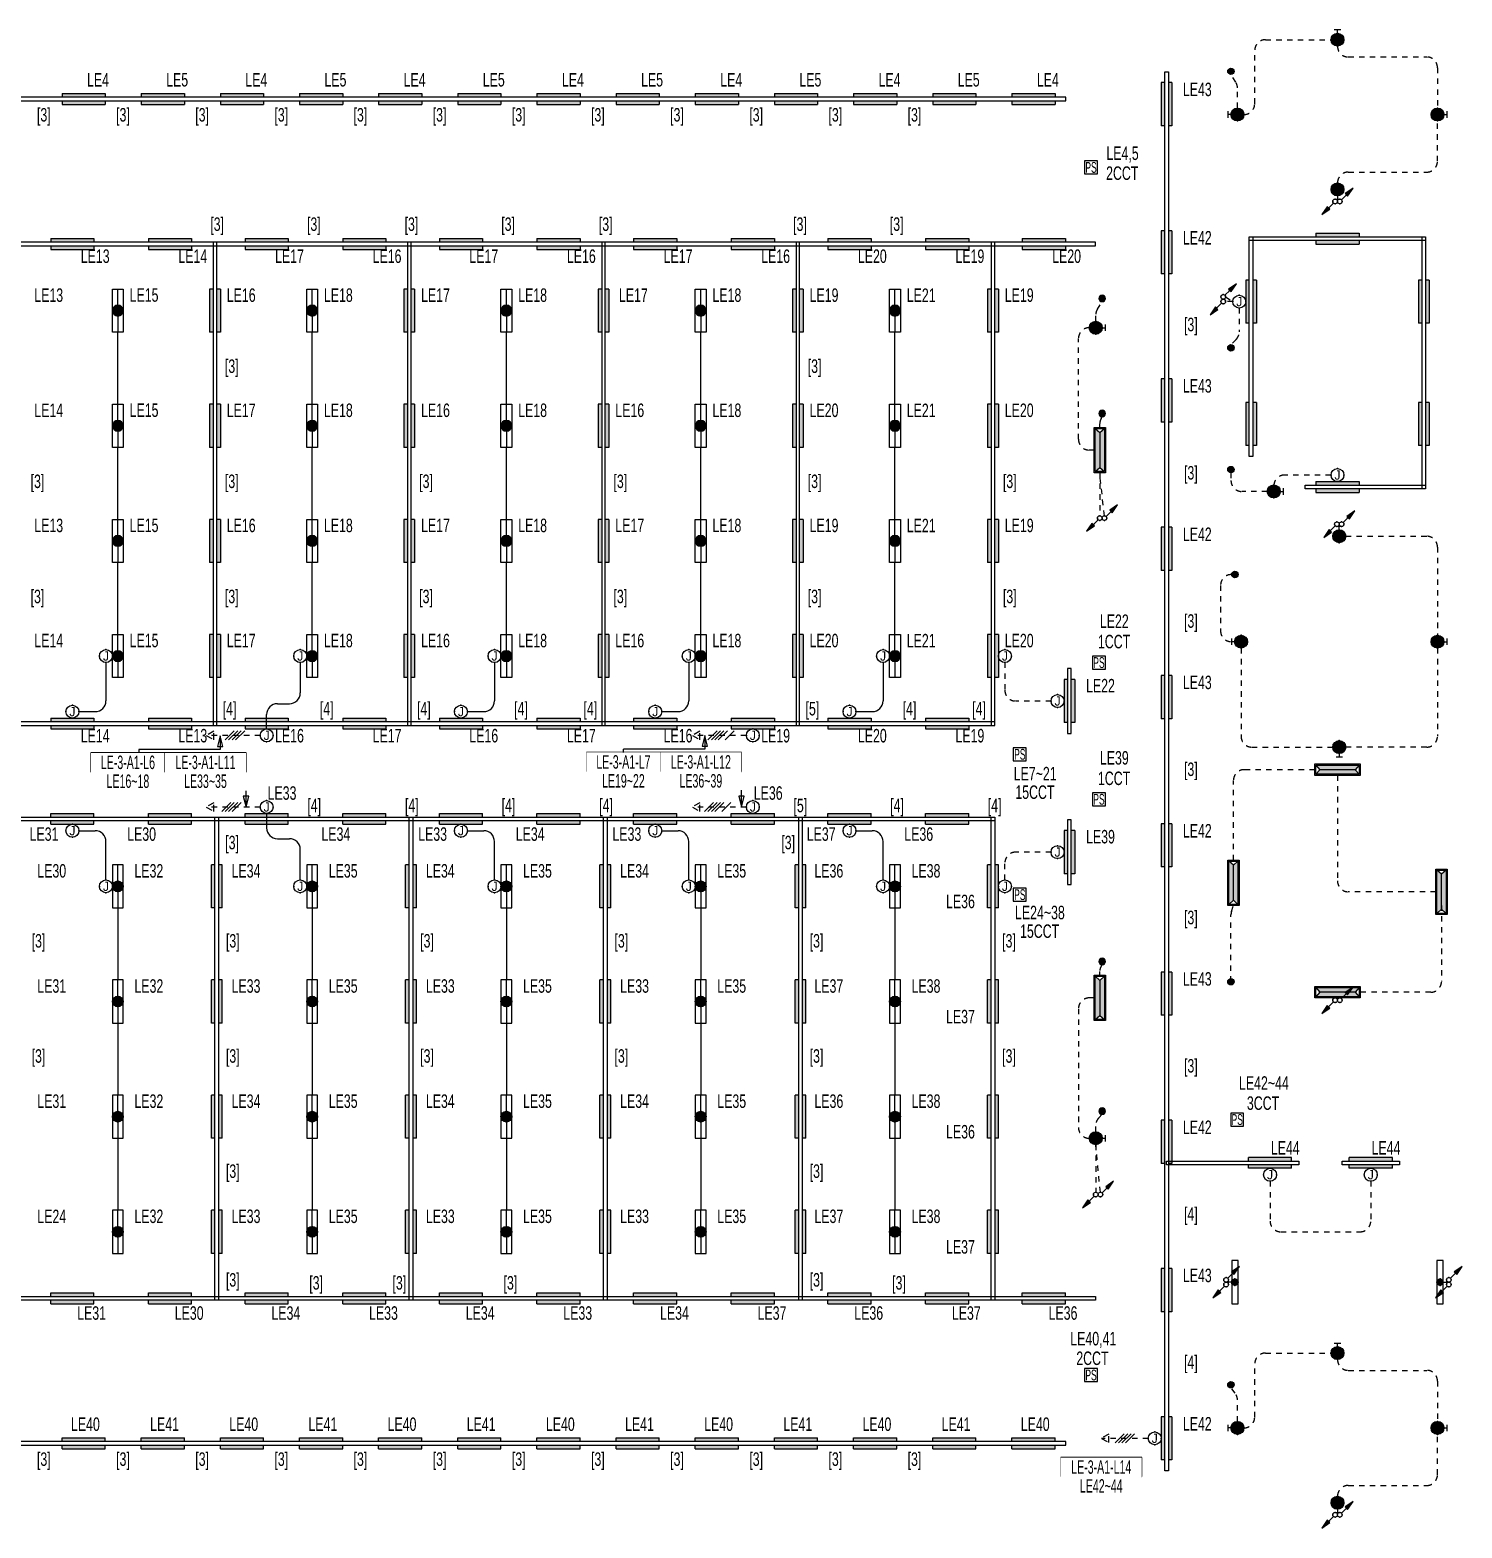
# Model space of a CAD drawing. Header units: millimetres. Extents: x 86947 to 500447, y -530175 to 1059536.
# Drawn here: x 137662 to 177466, y 285272 to 326905 of the extents above; entities that cross this region are included whole.
import ezdxf
from ezdxf.enums import TextEntityAlignment as Align

# ---------------------------------------------------------------- set-up
doc = ezdxf.new("R2010")
doc.units = ezdxf.units.MM
doc.header["$LTSCALE"] = 150
doc.set_wipeout_variables(frame=1)
doc.linetypes.add('D1', pattern=[3, 1, -1, 1])
for name, color, linetype in [('------01 Distribution Panel', 3, 'Continuous'), ('------03 Lighting Fixture', 3, 'Continuous'), ('------04 Lighting Switch', 2, 'Continuous'), ('------04 Number of Strands (가닥수)', 1, 'Continuous'), ('-----20 General Symbol', 3, 'Continuous'), ('-----21 Embeded Wire in Ceiling or Wall', 4, 'Continuous'), ('-----23 Concealed or Exposed Wire', 4, 'D1'), ('-----28 Race Way', 1, 'Continuous'), ('-----29 Indicator', 1, 'Continuous')]:
    doc.layers.add(name, color=color, linetype=linetype)
doc.styles.add('ELEC', font='Dotum.ttf')

# ---------------------------------------------------------------- blocks, each defined once
blk = doc.blocks.new('E17')
h = blk.add_hatch(color=256)
h.paths.add_polyline_path([(600, 100), (-600, 100), (-600, 0), (600, 0)])
h.paths.add_polyline_path([(600, -100), (-600, -100), (-600, -200), (600, -200)])
for p, q in [((-600, 100), (600, 100)), ((-600, 100), (-600, 0)), ((600, 100), (600, 0)), ((600, 100), (600, 0)), ((-600, -100), (-600, -200)), ((-600, -200), (600, -200)), ((600, -100), (600, -200))]:
    blk.add_line(p, q)
blk = doc.blocks.new('*U16')
blk.add_lwpolyline([(150, 0), (-150, 0), (-150, -300), (150, -300)], close=True)
at = {"style": 'ELEC', "width": 0.6}
blk.add_text('PS', height=250, dxfattribs=at).set_placement((0, -150), align=Align.MIDDLE)
blk = doc.blocks.new('*U13')
h = blk.add_hatch(color=256)
edge = h.paths.add_edge_path()
edge.add_arc((0, -75), 75, 0, 360)
blk.add_circle((0, -75), 75)
blk = doc.blocks.new('D06')
for p, q in [((-75, 0), (0, 0)), ((0, -75), (0, 75))]:
    blk.add_line(p, q)
at = {"linetype": 'Continuous'}
blk.add_circle((-225, 0), 150, dxfattribs=at)
for p in [(-375, 0), (-225, 150), (-75, 0), (-225, -150)]:
    blk.add_point(p)
blk = doc.blocks.new('E06')
blk.add_hatch(color=256).paths.add_polyline_path([(-75, 0, 1), (-375, 0, 1)])
blk.add_blockref('D06', (0, 0))
blk = doc.blocks.new('벽부 비상등')
h = blk.add_hatch(color=0)
h.dxf.hatch_style = 1
h.paths.add_polyline_path([(0, 488), (-128, 600), (-128, -600), (0, -488)])
h = blk.add_hatch(color=0)
h.dxf.hatch_style = 1
h.paths.add_polyline_path([(128, 600), (0, 488), (0, -488), (128, -600)])
at = {"color": 1}
for p, q in [((-128, 600), (0, 488)), ((0, 488), (128, 600)), ((0, -488), (0, 488)), ((-128, -600), (0, -488)), ((0, -488), (128, -600))]:
    blk.add_line(p, q, dxfattribs=at)
blk.add_lwpolyline([(158, -630), (158, 630), (-158, 630), (-158, -630)], close=True)
blk.add_lwpolyline([(128, -600), (128, 600), (-128, 600), (-128, -600)], close=True, dxfattribs=at)
blk = doc.blocks.new('O04')
blk.add_circle((0, 0), 150)
for p in [(-150, 0), (0, 150), (150, 0), (0, -150)]:
    blk.add_point(p)
at = {"style": 'ELEC'}
blk.add_text('J', height=214, dxfattribs=at).set_placement((0, 0), align=Align.MIDDLE)
blk = doc.blocks.new('O01')
blk.add_hatch(color=256).paths.add_polyline_path([(-149, -218), (-218, -149), (-368, -368)])
blk.add_line((-46, -46), (-184, -184))
blk.add_lwpolyline([(-368, -368), (-149, -218), (-218, -149), (-368, -368)])
blk.add_circle((0, 0), 65)
for p in [(-65, 0), (-65, 0), (0, 65), (0, 65), (65, 0), (65, 0), (0, -65), (0, -65)]:
    blk.add_point(p)
blk = doc.blocks.new('O07')
blk.add_lwpolyline([(0, -100), (173, 0), (0, 100)], close=True)
blk = doc.blocks.new('*U48')
at = {"color": 0}
for p, q in [((-226, -106), (-14, 106)), ((-146, -106), (66, 106)), ((-66, -106), (146, 106)), ((14, -106), (226, 106))]:
    blk.add_line(p, q, dxfattribs=at)
blk = doc.blocks.new('D12')
at = {"linetype": 'Continuous'}
blk.add_lwpolyline([(600, -90), (600, 90), (-600, 90), (-600, -90)], close=True, dxfattribs=at)
blk.add_circle((0, 0), 90, dxfattribs=at)
for p in [(-90, 0), (0, 90), (90, 0), (0, -90)]:
    blk.add_point(p)
blk = doc.blocks.new('E13')
at = {"layer": '------03 Lighting Fixture'}
blk.add_hatch(color=256, dxfattribs=at).paths.add_polyline_path([(-90, 180, 1), (90, 180, 1)])
for p, q in [((90, 0), (-90, 0)), ((0, 90), (0, 0))]:
    blk.add_line(p, q, dxfattribs=at)
blk.add_blockref('D12', (0, 180), dxfattribs=at)
blk = doc.blocks.new('D14')
at = {"linetype": 'Continuous'}
for p, q in [((-150, 0), (-600, 0)), ((150, 0), (600, 0))]:
    blk.add_line(p, q, dxfattribs=at)
blk.add_lwpolyline([(600, 150), (-600, 150), (-600, -150), (600, -150)], close=True, dxfattribs=at)
blk.add_circle((0, 0), 150, dxfattribs=at)
for p in [(-150, 0), (0, 150), (150, 0), (0, -150)]:
    blk.add_point(p)
blk = doc.blocks.new('E14')
blk.add_hatch(color=256).paths.add_polyline_path([(-150, 0, 1), (150, 0, 1)])
blk.add_blockref('D14', (0, 0))
blk = doc.blocks.new('*U47')
at = {"color": 0}
for p, q in [((-306, -106), (-94, 106)), ((-226, -106), (-14, 106)), ((-146, -106), (66, 106)), ((-66, -106), (146, 106)), ((94, -106), (306, 106))]:
    blk.add_line(p, q, dxfattribs=at)

msp = doc.modelspace()

# ---------------------------------------------------------------- linework, layer by layer
at = {"layer": '------01 Distribution Panel', "color": 1}
for points in [[(139357, 306289), (141412, 306289), (141412, 306814), (139357, 306814)], [(153128, 306301), (155183, 306301), (155183, 306826), (153128, 306826)], [(166312, 286706), (168566, 286706), (168566, 287231), (166312, 287231)]]:
    msp.add_lwpolyline(points, close=True, dxfattribs=at)
at = {"layer": '-----21 Embeded Wire in Ceiling or Wall'}
for p, q in [((140104, 316505), (140104, 318505)), ((145504, 316505), (145504, 318505)), ((150904, 316505), (150904, 318505)), ((156304, 316505), (156304, 318505)), ((161704, 316505), (161704, 318505)), ((140104, 313305), (140104, 315305)), ((145504, 313305), (145504, 315305)), ((150904, 313305), (150904, 315305)), ((156304, 313305), (156304, 315305)), ((161704, 313305), (161704, 315305)), ((140104, 310105), (140104, 312105)), ((145504, 310105), (145504, 312105)), ((150904, 310105), (150904, 312105)), ((156304, 310105), (156304, 312105)), ((161704, 310105), (161704, 312105)), ((139774, 309325), (139774, 308260)), ((145174, 309325), (145174, 308480)), ((150574, 309325), (150574, 308260)), ((155974, 309325), (155974, 308260)), ((161374, 309325), (161374, 308260)), ((144541, 308180), (144874, 308180)), ((139021, 307960), (139474, 307960)), ((144241, 307480), (144241, 307880)), ((149821, 307960), (150274, 307960)), ((155221, 307960), (155674, 307960)), ((160621, 307960), (161074, 307960)), ((144241, 305130), (144241, 304730)), ((139021, 304650), (139474, 304650)), ((139774, 303285), (139774, 304350)), ((144541, 304430), (144874, 304430)), ((149821, 304650), (150274, 304650)), ((150574, 303285), (150574, 304350)), ((155221, 304650), (155674, 304650)), ((155974, 303285), (155974, 304350)), ((160621, 304650), (161074, 304650)), ((161374, 303285), (161374, 304350)), ((145174, 303285), (145174, 304130)), ((140104, 302505), (140104, 300505)), ((145504, 302505), (145504, 300505)), ((150904, 302505), (150904, 300505)), ((156304, 302505), (156304, 300505)), ((161704, 302505), (161704, 300505)), ((140104, 299305), (140104, 297305)), ((145504, 299305), (145504, 297305)), ((150904, 299305), (150904, 297305)), ((156304, 299305), (156304, 297305)), ((161704, 299305), (161704, 297305)), ((140104, 296105), (140104, 294105)), ((145504, 296105), (145504, 294105)), ((150904, 296105), (150904, 294105)), ((156304, 296105), (156304, 294105)), ((161704, 296105), (161704, 294105))]:
    msp.add_line(p, q, dxfattribs=at)
for centre, start, end in [((139474, 308260), 270, 0), ((144541, 307880), 90, 180), ((144874, 308480), 270, 0), ((150274, 308260), 270, 0), ((155674, 308260), 270, 0), ((161074, 308260), 270, 0), ((139474, 304350), 0, 90), ((144541, 304730), 180, 270), ((144874, 304130), 0, 90), ((150274, 304350), 0, 90), ((155674, 304350), 0, 90), ((161074, 304350), 0, 90)]:
    msp.add_arc(centre, 300, start, end, dxfattribs=at)
at = {"layer": '-----23 Concealed or Exposed Wire'}
for p, q in [((167284, 318630), (167104, 318630)), ((166804, 315530), (166804, 318330)), ((167239, 315230), (167104, 315230)), ((171044, 314597), (171044, 314380)), ((173824, 314535), (172534, 314535)), ((172054, 314080), (171344, 314080)), ((172234, 314080), (172234, 314235)), ((164759, 309325), (164759, 308555)), ((166044, 308255), (165059, 308255)), ((144061, 307300), (142561, 307300)), ((157574, 307300), (156074, 307300)), ((171111, 303835), (171111, 306048)), ((173374, 306348), (171411, 306348)), ((174004, 306190), (174004, 303255)), ((144061, 305310), (142561, 305310)), ((157574, 305310), (156074, 305310)), ((166044, 304055), (165059, 304055)), ((164759, 303285), (164759, 303755)), ((176739, 302955), (174304, 302955)), ((172130, 294910), (172130, 293805)), ((174930, 294910), (174930, 293805)), ((172430, 293505), (174630, 293505))]:
    msp.add_line(p, q, dxfattribs=at)
for points in [[(171404, 324555, 0.414214), (171704, 324855), (171704, 326335, -0.414214), (172004, 326635), (173824, 326635)], [(174004, 326455, 0.414214), (174304, 326155), (176484, 326155, -0.414214), (176784, 325855), (176784, 324735)], [(171224, 324735), (171224, 325296, 0.143386), (171176, 325458), (171044, 325665)], [(174004, 322655, -0.414214), (174304, 322955), (176484, 322955, 0.414214), (176784, 323255), (176784, 324375)], [(167284, 318810), (167284, 318983, -0.141893), (167330, 319144), (167464, 319355)], [(171274, 319175), (171274, 318516, -0.197487), (171187, 318305), (171044, 318160)], [(167396, 315860), (167396, 315959, -0.134172), (167438, 316111), (167464, 316155)], [(174234, 312835), (176484, 312835, -0.414214), (176784, 312535), (176784, 310085)], [(171065, 311770), (171054, 311770, 0.414214), (170754, 311470), (170754, 310205, 0.414214), (171054, 309905)], [(171324, 309725), (171324, 307275, 0.414214), (171624, 306975), (173874, 306975)], [(176784, 309725), (176784, 307275, -0.414214), (176484, 306975), (174234, 306975)], [(171044, 300455), (171044, 302318, -0.077895), (171058, 302410), (171111, 302575)], [(176896, 302575), (176896, 300463, -0.414214), (176596, 300163), (174634, 300163)], [(167396, 300635), (167396, 300738, -0.150684), (167448, 300907), (167464, 300930)], [(167239, 300005), (167104, 300005, 0.414214), (166804, 299705), (166804, 296405, 0.414214), (167104, 296105)], [(167284, 296285), (167284, 296461, -0.193153), (167367, 296669), (167464, 296770)], [(171404, 288055, 0.414214), (171704, 288355), (171704, 289835, -0.414214), (172004, 290135), (173824, 290135)], [(174004, 289955, 0.414214), (174304, 289655), (176484, 289655, -0.414214), (176784, 289355), (176784, 288235)], [(171224, 288235), (171224, 288834, 0.169198), (171159, 289020), (171044, 289165)], [(174004, 286155, -0.414214), (174304, 286455), (176484, 286455, 0.414214), (176784, 286755), (176784, 287875)]]:
    msp.add_lwpolyline(points, format="xyb", dxfattribs=at)
for points in [[(170895, 319485), (171094, 319355), (170895, 319355)], [(167526, 313405), (167396, 314600), (167396, 313405)], [(167414, 294605), (167284, 295925), (167284, 294605)], [(168744, 287765), (167444, 287765)]]:
    msp.add_lwpolyline(points, dxfattribs=at)
for centre, start, end in [((167104, 318330), 90, 180), ((167104, 315530), 180, 270), ((171344, 314380), 180, 270), ((172534, 314235), 90, 180), ((165059, 308555), 180, 270), ((171411, 306048), 90, 180), ((165059, 303755), 90, 180), ((174304, 303255), 180, 270), ((172430, 293805), 180, 270), ((174630, 293805), 270, 0)]:
    msp.add_arc(centre, 300, start, end, dxfattribs=at)
at = {"layer": '-----28 Race Way', "elevation": 0}
for points in [[(169304, 325745), (169304, 286865), (169204, 286865), (169204, 325745)], [(103054, 324935), (166454, 324935), (166454, 325035), (103054, 325035)], [(164479, 307580), (164479, 321005), (164379, 321005), (164379, 307580)], [(164479, 305030), (164479, 291605), (164379, 291605), (164379, 305030)], [(103054, 287575), (166454, 287575), (166454, 287675), (103054, 287675)]]:
    msp.add_lwpolyline(points, close=True, dxfattribs=at)
at = {"layer": '-----28 Race Way'}
for points in [[(102829, 320905), (167279, 320905), (167279, 321005), (102829, 321005)], [(142854, 307580), (142854, 321005), (142754, 321005), (142754, 307580)], [(148254, 307580), (148254, 321005), (148154, 321005), (148154, 307580)], [(153654, 307580), (153654, 321005), (153554, 321005), (153554, 307580)], [(159054, 307580), (159054, 321005), (158954, 321005), (158954, 307580)], [(171554, 321155), (171654, 321155), (171654, 315055), (171554, 315055)], [(176454, 321155), (176454, 321055), (171554, 321055), (171554, 321155)], [(176354, 321155), (176454, 321155), (176454, 314155), (176354, 314155)], [(176454, 314255), (176454, 314155), (173104, 314155), (173104, 314255)], [(166604, 309155), (166504, 309155), (166504, 307355), (166604, 307355)], [(134854, 307580), (164479, 307580), (164479, 307680), (134854, 307680)], [(105029, 305030), (164479, 305030), (164479, 304930), (105029, 304930)], [(142904, 305030), (142904, 291605), (142804, 291605), (142804, 305030)], [(148304, 305030), (148304, 291605), (148204, 291605), (148204, 305030)], [(153704, 305030), (153704, 291605), (153604, 291605), (153604, 305030)], [(159129, 305030), (159129, 291605), (159029, 291605), (159029, 305030)], [(166604, 304955), (166504, 304955), (166504, 303155), (166604, 303155)], [(169254, 295470), (172930, 295470), (172930, 295370), (169254, 295370)], [(174130, 295470), (175730, 295470), (175730, 295370), (174130, 295370)], [(102829, 291705), (167279, 291705), (167279, 291605), (102829, 291605)]]:
    msp.add_lwpolyline(points, close=True, dxfattribs=at)

# ---------------------------------------------------------------- block references
at = {"layer": '------03 Lighting Fixture', "xscale": 1.2, "yscale": 1.2, "zscale": 1.2}
for p, rotation in [((174004, 326905), 90), ((170954, 324555), 180), ((174004, 322205), 270), ((174054, 313105), 90), ((171054, 309905), 180), ((174054, 306705), 270), ((174004, 290405), 90), ((170954, 288055), 180), ((174004, 285705), 270)]:
    msp.add_blockref('E06', p, dxfattribs=dict(at, rotation=rotation))
at = {"layer": '------03 Lighting Fixture', "color": 3}
for p, rotation in [((169304, 324845), 270), ((169304, 320725), 270), ((171654, 319355), 270), ((176454, 319355), 270), ((142854, 319105), 270), ((148254, 319105), 270), ((153654, 319105), 270), ((159054, 319105), 270), ((164479, 319105), 270), ((169304, 316605), 270), ((142854, 315905), 270), ((148254, 315905), 270), ((153654, 315905), 270), ((159054, 315905), 270), ((164479, 315905), 270), ((171654, 315955), 270), ((176454, 315955), 270), ((142854, 312705), 270), ((148254, 312705), 270), ((153654, 312705), 270), ((159054, 312705), 270), ((164479, 312705), 270), ((169304, 312485), 270), ((142854, 309505), 270), ((148254, 309505), 270), ((153654, 309505), 270), ((159054, 309505), 270), ((164479, 309505), 270), ((169304, 308365), 270), ((166604, 308255), 270), ((169304, 304245), 270), ((166604, 304055), 270), ((169304, 300125), 270), ((169304, 296005), 270), ((172130, 295370), 180), ((174930, 295370), 180), ((169304, 291885), 270), ((169304, 287765), 270)]:
    msp.add_blockref('E17', p, dxfattribs=dict(at, rotation=rotation))
for p in [(139154, 325035), (141354, 325035), (143554, 325035), (145754, 325035), (147954, 325035), (150154, 325035), (152354, 325035), (154554, 325035), (156754, 325035), (158954, 325035), (161154, 325035), (163354, 325035), (165554, 325035), (138841, 321005), (141554, 321005), (144241, 321005), (146954, 321005), (149641, 321005), (152354, 321005), (155041, 321005), (157754, 321005), (160441, 321005), (163154, 321005), (165841, 321005), (174004, 321155), (174004, 314255), (138841, 307680), (141554, 307680), (144241, 307680), (146954, 307680), (149641, 307680), (152354, 307680), (155041, 307680), (157754, 307680), (160441, 307680), (163154, 307680)]:
    msp.add_blockref('E17', p, dxfattribs=at)
at = {"layer": '------03 Lighting Fixture', "xscale": 1.2, "yscale": 1.2, "zscale": 1.2}
for p in [(177054, 324555), (167554, 318630), (172504, 314080), (177054, 309905), (167554, 296105), (177054, 288055)]:
    msp.add_blockref('E06', p, dxfattribs=at)
at = {"layer": '------03 Lighting Fixture', "xscale": -1}
for name, p, rotation in [('E14', (140104, 319105), 270), ('E14', (145504, 319105), 270), ('E14', (150904, 319105), 270), ('E14', (156304, 319105), 270), ('E14', (161704, 319105), 270), ('E14', (140104, 315905), 270), ('E14', (145504, 315905), 270), ('E14', (150904, 315905), 270), ('E14', (156304, 315905), 270), ('E14', (161704, 315905), 270), ('벽부 비상등', (167396, 315230), 180), ('E14', (140104, 312705), 270), ('E14', (145504, 312705), 270), ('E14', (150904, 312705), 270), ('E14', (156304, 312705), 270), ('E14', (161704, 312705), 270), ('E14', (140104, 309505), 270), ('E14', (145504, 309505), 270), ('E14', (150904, 309505), 270), ('E14', (156304, 309505), 270), ('E14', (161704, 309505), 270), ('벽부 비상등', (174004, 306348), 90), ('벽부 비상등', (167396, 300005), 180), ('벽부 비상등', (174004, 300163), 90)]:
    msp.add_blockref(name, p, dxfattribs=dict(at, rotation=rotation))
at = {"layer": '------03 Lighting Fixture', "color": 3, "xscale": -1}
for p, rotation in [((138841, 304930), 180), ((141554, 304930), 180), ((144241, 304930), 180), ((146954, 304930), 180), ((149641, 304930), 180), ((152354, 304930), 180), ((155041, 304930), 180), ((157754, 304930), 180), ((160441, 304930), 180), ((163154, 304930), 180), ((142904, 303105), 270), ((148304, 303105), 270), ((153704, 303105), 270), ((159129, 303105), 270), ((164479, 303105), 270), ((142904, 299905), 270), ((148304, 299905), 270), ((153704, 299905), 270), ((159129, 299905), 270), ((164479, 299905), 270), ((142904, 296705), 270), ((148304, 296705), 270), ((153704, 296705), 270), ((159129, 296705), 270), ((164479, 296705), 270), ((142904, 293505), 270), ((148304, 293505), 270), ((153704, 293505), 270), ((159129, 293505), 270), ((164479, 293505), 270), ((138841, 291605), 180), ((141554, 291605), 180), ((144241, 291605), 180), ((146954, 291605), 180), ((149641, 291605), 180), ((152354, 291605), 180), ((155041, 291605), 180), ((157754, 291605), 180), ((160441, 291605), 180), ((163154, 291605), 180), ((165841, 291605), 180), ((139154, 287575), 180), ((141354, 287575), 180), ((143554, 287575), 180), ((145754, 287575), 180), ((147954, 287575), 180), ((150154, 287575), 180), ((152354, 287575), 180), ((154554, 287575), 180), ((156754, 287575), 180), ((158954, 287575), 180), ((161154, 287575), 180), ((163354, 287575), 180), ((165554, 287575), 180)]:
    msp.add_blockref('E17', p, dxfattribs=dict(at, rotation=rotation))
at = {"layer": '------03 Lighting Fixture'}
for name, p, rotation in [('E14', (140104, 303105), 270), ('E14', (145504, 303105), 270), ('E14', (150904, 303105), 270), ('E14', (156304, 303105), 270), ('E14', (161704, 303105), 270), ('E14', (140104, 299905), 270), ('E14', (145504, 299905), 270), ('E14', (150904, 299905), 270), ('E14', (156304, 299905), 270), ('E14', (161704, 299905), 270), ('E14', (140104, 296705), 270), ('E14', (145504, 296705), 270), ('E14', (150904, 296705), 270), ('E14', (156304, 296705), 270), ('E14', (161704, 296705), 270), ('E14', (140104, 293505), 270), ('E14', (145504, 293505), 270), ('E14', (150904, 293505), 270), ('E14', (156304, 293505), 270), ('E14', (161704, 293505), 270), ('E13', (170974, 292105), 270), ('E13', (177034, 292105), 89.99999999999999)]:
    msp.add_blockref(name, p, dxfattribs=dict(at, rotation=rotation))
at = {"layer": '------03 Lighting Fixture', "xscale": -1}
for p in [(171111, 303205), (176896, 302955)]:
    msp.add_blockref('벽부 비상등', p, dxfattribs=at)
at = {"layer": '------04 Lighting Switch', "yscale": 1.2, "zscale": 1.2}
for p, xscale, rotation in [((170954, 325755), 1.2, 89.99999999999999), ((167554, 319445), -1.2, 270), ((170954, 318070), 1.2, 89.99999999999999), ((167554, 316245), -1.2, 270), ((170954, 314687), 1.2, 89.99999999999999), ((171065, 311770), 1.2, 89.99999999999999), ((167554, 301020), -1.2, 270), ((170954, 300455), 1.2, 89.99999999999999), ((167554, 296860), -1.2, 270), ((170954, 289255), 1.2, 89.99999999999999)]:
    msp.add_blockref('*U13', p, dxfattribs=dict(at, xscale=xscale, rotation=rotation))
at = {"layer": '------04 Lighting Switch', "xscale": 1.2, "yscale": 1.2, "zscale": 1.2}
for p in [(167154, 323265), (167374, 309505), (165174, 306955), (167374, 305705), (165174, 303055), (171216, 296805), (167154, 289705)]:
    msp.add_blockref('*U16', p, dxfattribs=at)
at = {"layer": '------04 Number of Strands (가닥수)', "xscale": 1.2, "yscale": 1.2, "zscale": 1.2}
for name, p in [('*U48', (143359, 307300)), ('*U47', (156872, 307300)), ('*U48', (143263, 305310)), ('*U47', (156776, 305310)), ('*U48', (168094, 287765))]:
    msp.add_blockref(name, p, dxfattribs=at)
at = {"layer": '-----20 General Symbol', "rotation": 180}
for p in [(174069, 322140), (170830, 319485), (167526, 313340), (174119, 313170), (174069, 299940), (167414, 294540), (170909, 292170), (177099, 292170), (174069, 285640)]:
    msp.add_blockref('O01', p, dxfattribs=at)
at = {"layer": '-----20 General Symbol'}
for p in [(173939, 322140), (170830, 319355), (167396, 313340), (173989, 313170), (173939, 299940), (167284, 294540), (170909, 292040), (177099, 292040), (173939, 285640)]:
    msp.add_blockref('O01', p, dxfattribs=at)
at = {"layer": '-----20 General Symbol', "xscale": 1.2, "yscale": 1.2, "zscale": 1.2}
for p in [(171274, 319355), (174004, 314535), (139774, 309505), (145174, 309505), (150574, 309505), (155974, 309505), (161374, 309505), (164759, 309505), (138841, 307960), (149641, 307960), (155041, 307960), (160441, 307960), (166224, 308255), (144241, 307300), (157754, 307300), (144241, 305310), (157754, 305310), (138841, 304650), (149641, 304650), (155041, 304650), (160441, 304650), (166224, 304055), (139774, 303105), (145174, 303105), (150574, 303105), (155974, 303105), (161374, 303105), (164759, 303105), (172130, 295090), (174930, 295090), (168924, 287765)]:
    msp.add_blockref('O04', p, dxfattribs=at)
at = {"layer": '-----23 Concealed or Exposed Wire', "xscale": 1.199999999953434, "yscale": 1.199999999953434, "zscale": 1.199999999953434, "rotation": 180}
for p in [(142769, 307300), (156281, 307300), (142769, 305310), (156281, 305310), (167651, 287765)]:
    msp.add_blockref('O07', p, dxfattribs=at)

# ---------------------------------------------------------------- texts
at = {"layer": '------04 Lighting Switch', "style": 'ELEC', "width": 0.7}
for s, p in [('LE4', (139553, 325518)), ('LE5', (141753, 325518)), ('LE4', (143953, 325518)), ('LE5', (146153, 325518)), ('LE4', (148353, 325518)), ('LE5', (150553, 325518)), ('LE4', (152753, 325518)), ('LE5', (154953, 325518)), ('LE4', (157153, 325518)), ('LE5', (159353, 325518)), ('LE4', (161553, 325518)), ('LE5', (163753, 325518)), ('LE4', (165953, 325518)), ('LE43', (170107, 325253)), ('LE4,5', (168030, 323444)), ('2CCT', (168022, 322926)), ('LE42', (170107, 321133)), ('LE13', (139475, 320618)), ('LE14', (142187, 320618)), ('LE17', (144875, 320618)), ('LE16', (147587, 320618)), ('LE17', (150275, 320618)), ('LE16', (152987, 320618)), ('LE17', (155675, 320618)), ('LE16', (158387, 320618)), ('LE20', (161075, 320618)), ('LE19', (163787, 320618)), ('LE20', (166475, 320618)), ('LE13', (138183, 319536)), ('LE15', (140833, 319536)), ('LE16', (143533, 319536)), ('LE18', (146233, 319536)), ('LE17', (148933, 319536)), ('LE18', (151633, 319536)), ('LE17', (154433, 319536)), ('LE18', (157033, 319536)), ('LE19', (159733, 319536)), ('LE21', (162433, 319536)), ('LE19', (165158, 319536)), ('LE43', (170107, 317013)), ('LE14', (138183, 316336)), ('LE15', (140833, 316336)), ('LE17', (143533, 316336)), ('LE18', (146233, 316336)), ('LE16', (148933, 316336)), ('LE18', (151633, 316336)), ('LE16', (154333, 316336)), ('LE18', (157033, 316336)), ('LE20', (159733, 316336)), ('LE21', (162433, 316336)), ('LE20', (165158, 316336)), ('LE13', (138183, 313136)), ('LE15', (140833, 313136)), ('LE16', (143533, 313136)), ('LE18', (146233, 313136)), ('LE17', (148933, 313136)), ('LE18', (151633, 313136)), ('LE17', (154333, 313136)), ('LE18', (157033, 313136)), ('LE19', (159733, 313136)), ('LE21', (162433, 313136)), ('LE19', (165158, 313136)), ('LE42', (170107, 312893)), ('LE22', (167801, 310476)), ('LE14', (138183, 309936)), ('LE15', (140833, 309936)), ('LE17', (143533, 309936)), ('LE18', (146233, 309936)), ('LE16', (148933, 309936)), ('LE18', (151633, 309936)), ('LE16', (154333, 309936)), ('LE18', (157033, 309936)), ('LE20', (159733, 309936)), ('LE21', (162433, 309936)), ('LE20', (165158, 309936)), ('1CCT', (167794, 309908)), ('LE43', (170107, 308773)), ('LE22', (167417, 308686)), ('LE14', (139475, 307293)), ('LE13', (142187, 307293)), ('LE16', (144875, 307293)), ('LE17', (147587, 307293)), ('LE16', (150275, 307293)), ('LE17', (152987, 307293)), ('LE16', (155675, 307293)), ('LE19', (158387, 307293)), ('LE20', (161075, 307293)), ('LE19', (163787, 307293)), ('LE39', (167801, 306676)), ('LE7~21', (165601, 306240)), ('1CCT', (167794, 306108)), ('LE33', (144668, 305699)), ('LE36', (158181, 305699)), ('15CCT', (165594, 305723)), ('LE42', (170107, 304653)), ('LE31', (138053, 304558)), ('LE30', (140765, 304558)), ('LE34', (146165, 304558)), ('LE33', (148853, 304558)), ('LE34', (151565, 304558)), ('LE33', (154253, 304558)), ('LE37', (159653, 304558)), ('LE36', (162365, 304558)), ('LE39', (167417, 304486)), ('LE30', (138267, 303536)), ('LE32', (140967, 303536)), ('LE34', (143667, 303536)), ('LE35', (146367, 303536)), ('LE34', (149067, 303536)), ('LE35', (151767, 303536)), ('LE34', (154467, 303536)), ('LE35', (157167, 303536)), ('LE36', (159867, 303536)), ('LE38', (162567, 303536)), ('LE36', (163525, 302686)), ('LE24~38', (165733, 302378)), ('15CCT', (165725, 301860)), ('LE43', (170107, 300533)), ('LE31', (138267, 300336)), ('LE32', (140967, 300336)), ('LE33', (143667, 300336)), ('LE35', (146367, 300336)), ('LE33', (149067, 300336)), ('LE35', (151767, 300336)), ('LE33', (154467, 300336)), ('LE35', (157167, 300336)), ('LE37', (159867, 300336)), ('LE38', (162567, 300336)), ('LE37', (163525, 299486)), ('LE42~44', (171959, 297643)), ('LE31', (138267, 297136)), ('LE32', (140967, 297136)), ('LE34', (143667, 297136)), ('LE35', (146367, 297136)), ('LE34', (149067, 297136)), ('LE35', (151767, 297136)), ('LE34', (154467, 297136)), ('LE35', (157167, 297136)), ('LE36', (159867, 297136)), ('LE38', (162567, 297136)), ('3CCT', (171935, 297081)), ('LE36', (163525, 296286)), ('LE42', (170107, 296413)), ('LE44', (172553, 295838)), ('LE44', (175353, 295838)), ('LE24', (138267, 293936)), ('LE32', (140967, 293936)), ('LE33', (143667, 293936)), ('LE35', (146367, 293936)), ('LE33', (149067, 293936)), ('LE35', (151767, 293936)), ('LE33', (154467, 293936)), ('LE35', (157167, 293936)), ('LE37', (159867, 293936)), ('LE38', (162567, 293936)), ('LE37', (163525, 293086)), ('LE43', (170107, 292293)), ('LE31', (139375, 291248)), ('LE30', (142087, 291248)), ('LE34', (144775, 291248)), ('LE33', (147487, 291248)), ('LE34', (150175, 291248)), ('LE33', (152887, 291248)), ('LE34', (155575, 291248)), ('LE37', (158287, 291248)), ('LE36', (160975, 291248)), ('LE37', (163687, 291248)), ('LE36', (166375, 291248)), ('LE40,41', (167217, 290504)), ('2CCT', (167193, 289991)), ('LE40', (139203, 288158)), ('LE41', (141403, 288158)), ('LE40', (143603, 288158)), ('LE41', (145803, 288158)), ('LE40', (148003, 288158)), ('LE41', (150203, 288158)), ('LE40', (152403, 288158)), ('LE41', (154603, 288158)), ('LE40', (156803, 288158)), ('LE41', (159003, 288158)), ('LE40', (161203, 288158)), ('LE41', (163403, 288158)), ('LE40', (165603, 288158)), ('LE42', (170107, 288173))]:
    msp.add_text(s, height=375, dxfattribs=at).set_placement(p, align=Align.MIDDLE)
at = {"layer": '-----28 Race Way', "style": 'ELEC', "width": 0.7}
for s, p in [('[3]', (138047, 324501)), ('[3]', (140247, 324501)), ('[3]', (142447, 324501)), ('[3]', (144647, 324501)), ('[3]', (146847, 324501)), ('[3]', (149047, 324501)), ('[3]', (151247, 324501)), ('[3]', (153447, 324501)), ('[3]', (155647, 324501)), ('[3]', (157847, 324501)), ('[3]', (160047, 324501)), ('[3]', (162247, 324501)), ('[3]', (142865, 321462)), ('[3]', (145552, 321462)), ('[3]', (148265, 321462)), ('[3]', (150952, 321462)), ('[3]', (153665, 321462)), ('[3]', (159065, 321462)), ('[3]', (161752, 321462)), ('[3]', (169929, 318672)), ('[3]', (143271, 317515)), ('[3]', (159471, 317515)), ('[3]', (169929, 314552)), ('[3]', (137871, 314315)), ('[3]', (143271, 314315)), ('[3]', (148671, 314315)), ('[3]', (154071, 314315)), ('[3]', (159471, 314315)), ('[3]', (164896, 314315)), ('[3]', (137871, 311115)), ('[3]', (143271, 311115)), ('[3]', (148671, 311115)), ('[3]', (154071, 311115)), ('[3]', (159471, 311115)), ('[3]', (164896, 311115)), ('[3]', (169929, 310432)), ('[4]', (143210, 307996)), ('[4]', (145910, 307996)), ('[4]', (148610, 307996)), ('[4]', (151310, 307996)), ('[4]', (153238, 307996)), ('[5]', (159410, 307996)), ('[4]', (162110, 307996)), ('[4]', (164042, 307996)), ('[3]', (169929, 306312)), ('[4]', (145562, 305307)), ('[4]', (148275, 305307)), ('[4]', (150962, 305307)), ('[4]', (153675, 305307)), ('[5]', (159075, 305307)), ('[4]', (161762, 305307)), ('[4]', (164475, 305307)), ('[3]', (143280, 304276)), ('[3]', (158737, 304276)), ('[3]', (169929, 302192)), ('[3]', (137899, 301544)), ('[3]', (143299, 301544)), ('[3]', (148699, 301544)), ('[3]', (154099, 301544)), ('[3]', (159524, 301544)), ('[3]', (164874, 301544)), ('[3]', (137899, 298344)), ('[3]', (143299, 298344)), ('[3]', (148699, 298344)), ('[3]', (154099, 298344)), ('[3]', (159524, 298344)), ('[3]', (164874, 298344)), ('[3]', (169929, 298072)), ('[3]', (143299, 295144)), ('[3]', (159524, 295144)), ('[4]', (169929, 293952)), ('[3]', (143299, 292122)), ('[3]', (145616, 292039)), ('[3]', (147929, 292039)), ('[3]', (151016, 292039)), ('[3]', (159524, 292122)), ('[3]', (161816, 292039)), ('[4]', (169929, 289832)), ('[3]', (138047, 287141)), ('[3]', (140247, 287141)), ('[3]', (142447, 287141)), ('[3]', (144647, 287141)), ('[3]', (146847, 287141)), ('[3]', (149047, 287141)), ('[3]', (151247, 287141)), ('[3]', (153447, 287141)), ('[3]', (155647, 287141)), ('[3]', (157847, 287141)), ('[3]', (160047, 287141)), ('[3]', (162247, 287141))]:
    msp.add_text(s, height=375, dxfattribs=at).set_placement(p, align=Align.MIDDLE)

# ---------------------------------------------------------------- next in the draw order: wipeouts: each hides what was drawn before it
at = {"color": 1}
for points in [[(139357, 306289), (141412, 306289), (141412, 306814), (139357, 306814)], [(153128, 306301), (155183, 306301), (155183, 306826), (153128, 306826)], [(166312, 286706), (168566, 286706), (168566, 287231), (166312, 287231)]]:
    msp.add_wipeout(points, dxfattribs=at)

# ---------------------------------------------------------------- next in the draw order: linework, layer by layer
at = {"layer": '-----29 Indicator'}
for p, q in [((140685, 306909), (140685, 306814)), ((154156, 306826), (154156, 306921))]:
    msp.add_line(p, q, dxfattribs=at)

# ---------------------------------------------------------------- next in the draw order: wipeouts: each hides what was drawn before it
at = {"color": 1}
for points in [[(139357, 305764), (141412, 305764), (141412, 306289), (139357, 306289)], [(153128, 305776), (155183, 305776), (155183, 306301), (153128, 306301)], [(166312, 286181), (168566, 286181), (168566, 286706), (166312, 286706)]]:
    msp.add_wipeout(points, dxfattribs=at)

# ---------------------------------------------------------------- next in the draw order: linework, layer by layer
at = {"layer": '------01 Distribution Panel', "color": 1}
for points in [[(141412, 306289), (143667, 306289), (143667, 306814), (141412, 306814)], [(155183, 306301), (157438, 306301), (157438, 306826), (155183, 306826)]]:
    msp.add_lwpolyline(points, close=True, dxfattribs=at)

# ---------------------------------------------------------------- next in the draw order: texts
at = {"style": 'ELEC', "width": 0.6}
for s, p in [('LE-3-A1-L6', (140385, 306552)), ('LE-3-A1-L7', (154156, 306563)), ('LE16~18', (140385, 306027)), ('LE19~22', (154156, 306038)), ('LE-3-A1-L14', (167439, 286968)), ('LE42~44', (167439, 286443))]:
    msp.add_text(s, height=375, dxfattribs=at).set_placement(p, align=Align.MIDDLE_CENTER)

# ---------------------------------------------------------------- next in the draw order: wipeouts: each hides what was drawn before it
at = {"color": 1}
for points in [[(141412, 306289), (143667, 306289), (143667, 306814), (141412, 306814)], [(155183, 306301), (157438, 306301), (157438, 306826), (155183, 306826)]]:
    msp.add_wipeout(points, dxfattribs=at)

# ---------------------------------------------------------------- next in the draw order: linework, layer by layer
at = {"layer": '-----29 Indicator', "color": 1}
for p, q in [((142949, 307288), (142874, 306988)), ((143024, 306988), (142949, 307288)), ((156420, 307300), (156345, 307000)), ((156495, 307000), (156420, 307300)), ((142874, 306988), (143024, 306988)), ((156345, 307000), (156495, 307000))]:
    msp.add_line(p, q, dxfattribs=at)
at = {"layer": '-----29 Indicator'}
for p, q in [((142949, 307288), (142949, 306909)), ((156420, 307300), (156420, 306921)), ((142949, 306909), (140685, 306909)), ((156420, 306921), (154156, 306921))]:
    msp.add_line(p, q, dxfattribs=at)

# ---------------------------------------------------------------- next in the draw order: wipeouts: each hides what was drawn before it
at = {"color": 1}
for points in [[(141412, 305764), (143667, 305764), (143667, 306289), (141412, 306289)], [(155183, 305776), (157438, 305776), (157438, 306301), (155183, 306301)]]:
    msp.add_wipeout(points, dxfattribs=at)

# ---------------------------------------------------------------- next in the draw order: linework, layer by layer
at = {"layer": '-----29 Indicator', "color": 1}
for p, q in [((143742, 305610), (143592, 305610)), ((143592, 305610), (143667, 305310)), ((143667, 305310), (143742, 305610)), ((157513, 305610), (157363, 305610)), ((157363, 305610), (157438, 305310)), ((157438, 305310), (157513, 305610))]:
    msp.add_line(p, q, dxfattribs=at)
at = {"layer": '-----29 Indicator'}
for p, q in [((143667, 305310), (143667, 305764)), ((157438, 305310), (157438, 305776))]:
    msp.add_line(p, q, dxfattribs=at)

# ---------------------------------------------------------------- next in the draw order: texts
at = {"style": 'ELEC', "width": 0.6}
for s, p in [('LE-3-A1-L11', (142540, 306552)), ('LE-3-A1-L12', (156310, 306563)), ('LE33~35', (142540, 306027)), ('LE36~39', (156310, 306038))]:
    msp.add_text(s, height=375, dxfattribs=at).set_placement(p, align=Align.MIDDLE_CENTER)

doc.saveas('drawing.dxf')
